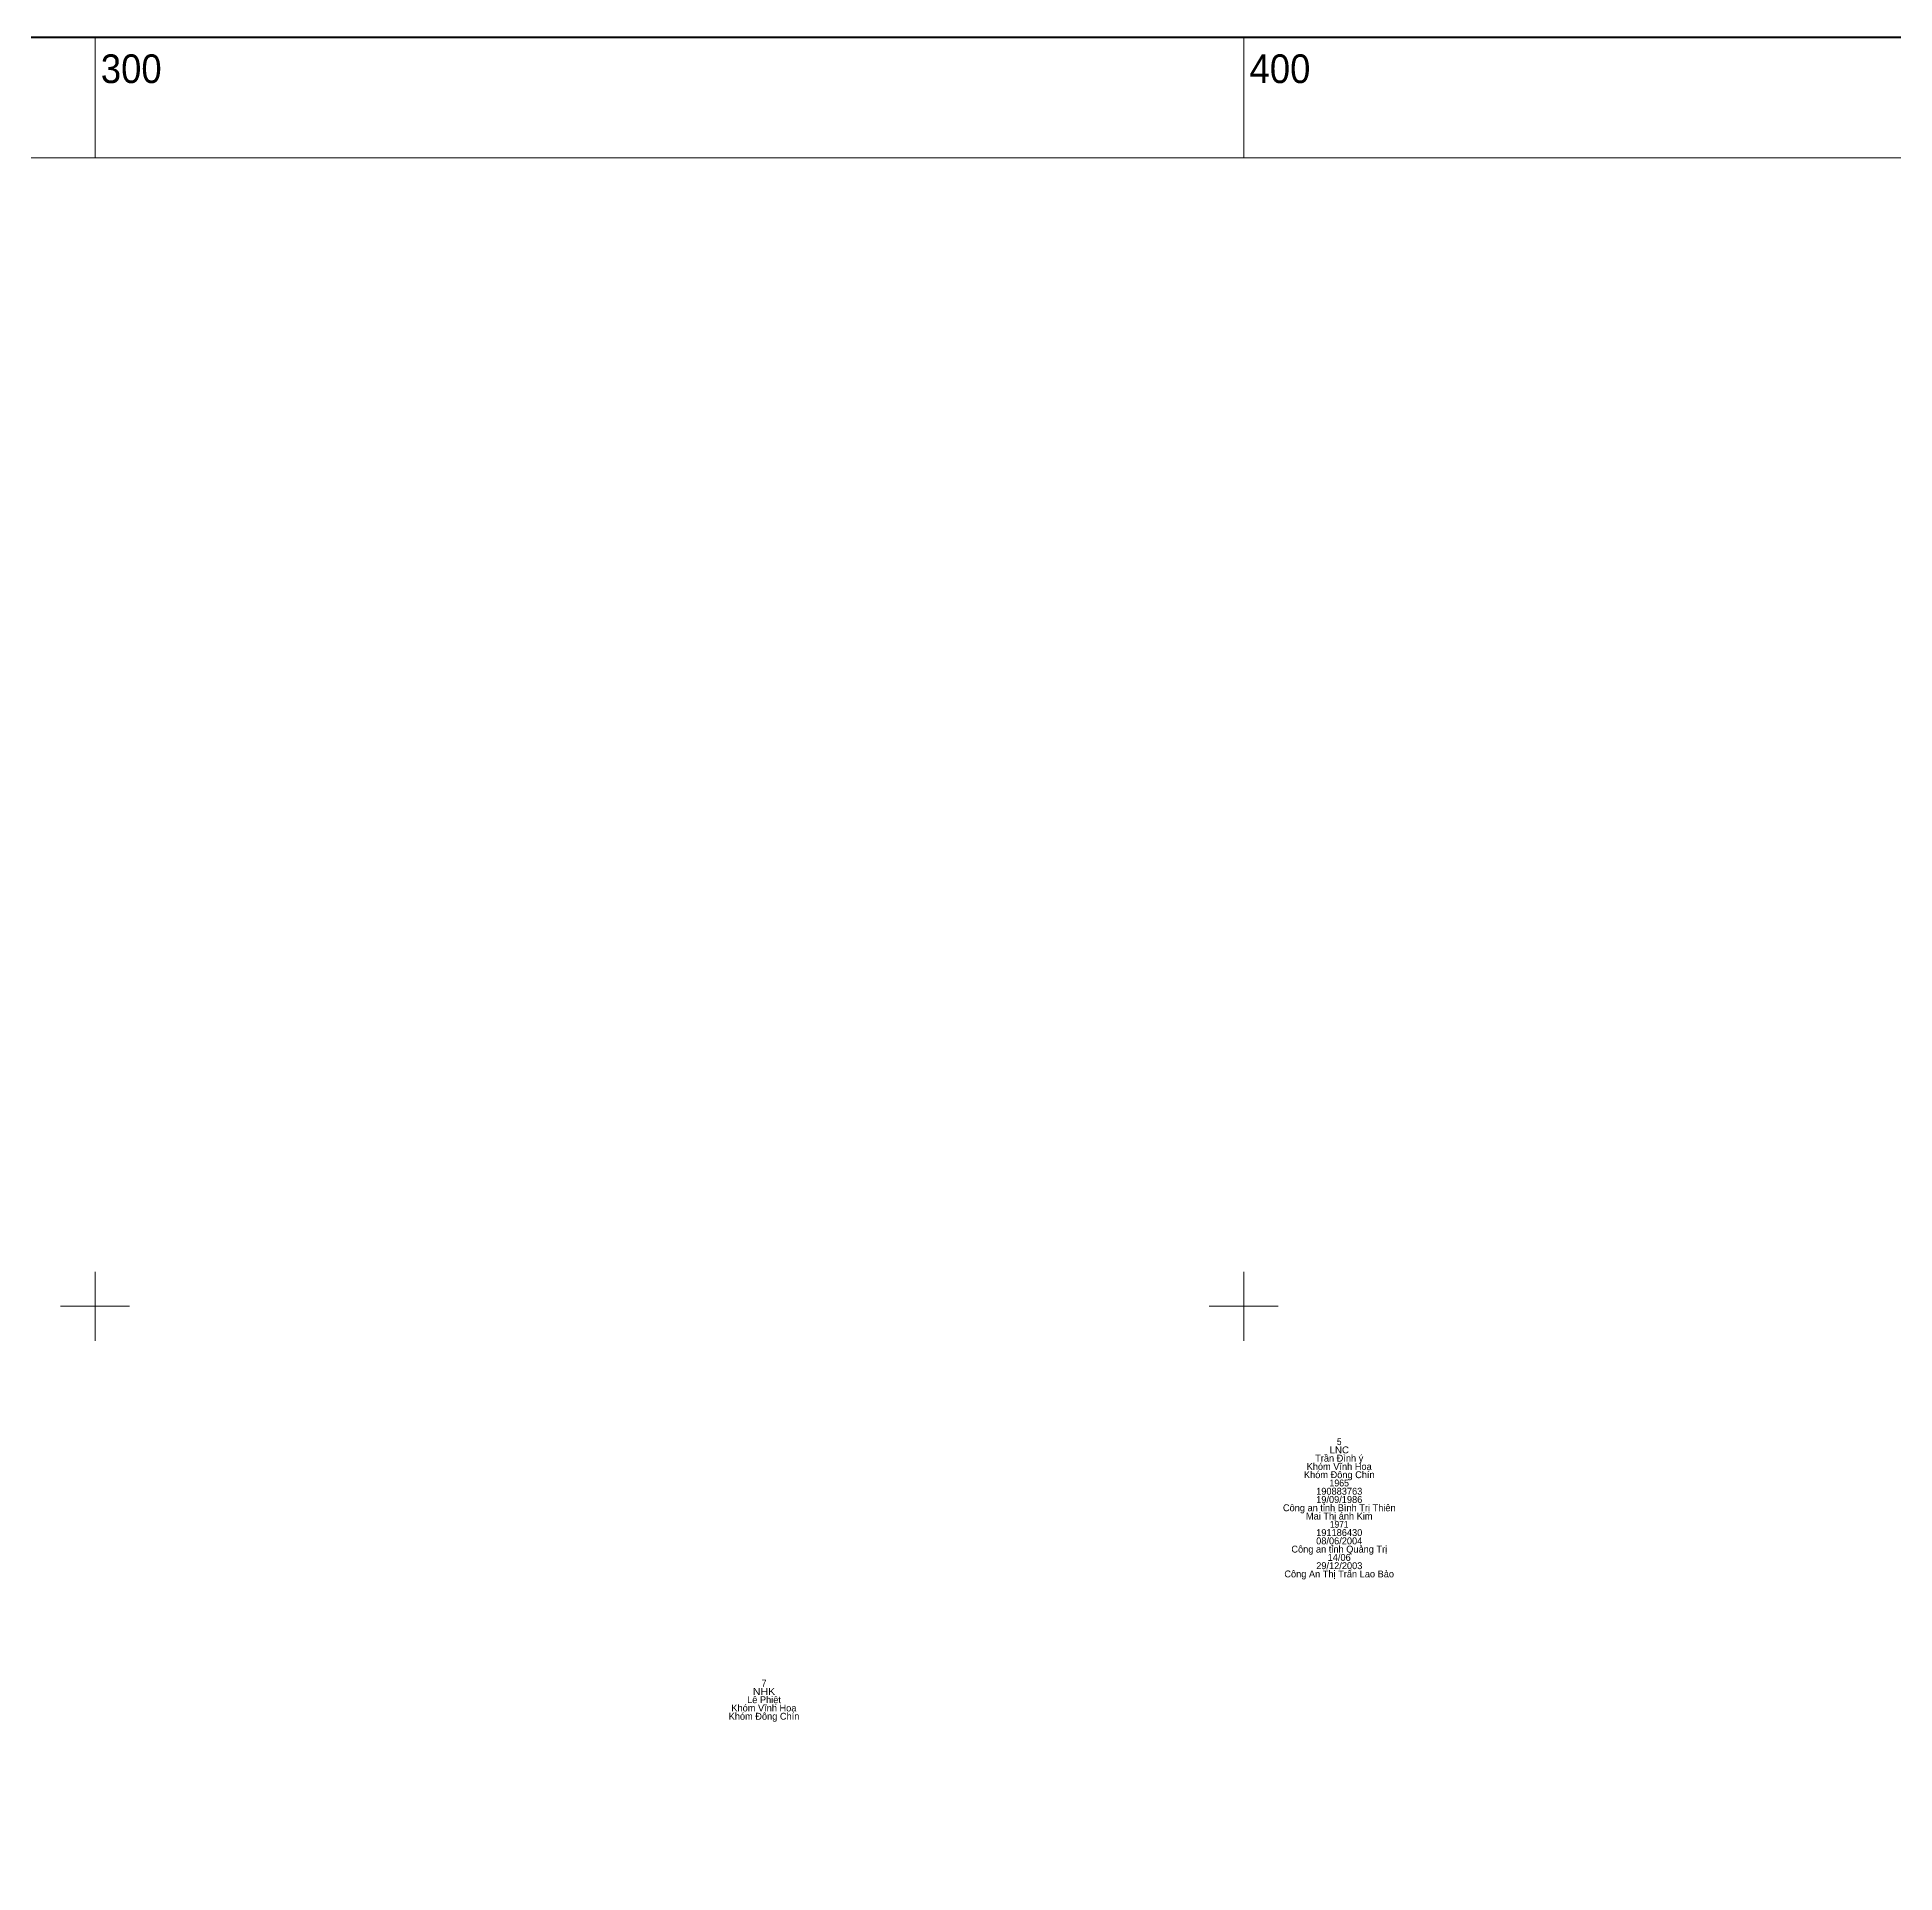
# Model space of a CAD drawing. Header units: metres. Extents: x 537880 to 538618, y 1836864 to 1837647.
# Drawn here: x 538295 to 538456.7, y 1837450.7 to 1837610.5 of the extents above; entities that cross this region are included whole.
import ezdxf
from ezdxf.enums import TextEntityAlignment as Align

# ---------------------------------------------------------------- set-up
doc = ezdxf.new("R2010")
doc.units = ezdxf.units.M
doc.header["$LTSCALE"] = 0.24
doc.layers.add('1', color=7, linetype='Continuous')
doc.layers.add('63', color=7, linetype='Continuous', lineweight=13)

msp = doc.modelspace()

# ---------------------------------------------------------------- linework, layer by layer
at = {"layer": '63'}
for p, q in [((538300, 1837600), (538300, 1837610.5)), ((538400, 1837600), (538400, 1837610.5)), ((538300, 1837497), (538300, 1837503)), ((538400, 1837497), (538400, 1837503)), ((538297, 1837500), (538303, 1837500)), ((538397, 1837500), (538403, 1837500))]:
    msp.add_line(p, q, dxfattribs=at)
at = {"layer": '63', "lineweight": 158}
msp.add_lwpolyline([(537889.5, 1837610.5), (538610.5, 1837610.5), (538610.5, 1836889.5), (537889.5, 1836889.5)], close=True, dxfattribs=at)
at = {"layer": '63'}
msp.add_lwpolyline([(537900, 1837600), (538600, 1837600), (538600, 1836900), (537900, 1836900)], close=True, dxfattribs=at)

# ---------------------------------------------------------------- texts
at = {"layer": '1'}
for s, width, p in [('LNC', 1.05, (538408.315, 1837487.2)), ('5', 0.9, (538408.31, 1837487.92)), ('1965', 0.95, (538408.31, 1837484.32)), ('1971', 0.9, (538408.31, 1837480.72)), ('NHK', 1.15, (538358.23, 1837466.17))]:
    msp.add_text(s, height=0.6, dxfattribs=dict(at, width=width)).set_placement(p, align=Align.CENTER)
for s, p in [('Khóm Vĩnh Hoa', (538408.305, 1837485.76)), ('Trần Đình ý', (538408.31, 1837486.48)), ('Khóm Đông Chín', (538408.315, 1837485.04)), ('Công an tỉnh Bình Trị Thiên', (538408.315, 1837482.16)), ('190883763', (538408.31, 1837483.6)), ('19/09/1986', (538408.31, 1837482.88)), ('Mai Thị ánh Kim', (538408.31, 1837481.44)), ('08/06/2004', (538408.31, 1837479.28)), ('191186430', (538408.31, 1837480)), ('Công an tỉnh Quảng Trị', (538408.315, 1837478.56)), ('14/06', (538408.305, 1837477.84)), ('Công An Thị Trấn Lao Bảo', (538408.305, 1837476.4)), ('29/12/2003', (538408.315, 1837477.12)), ('7', (538358.235, 1837466.89)), ('Khóm Vĩnh Hoa', (538358.225, 1837464.73)), ('Lê Phiệt', (538358.235, 1837465.45)), ('Khóm Đông Chín', (538358.235, 1837464.01))]:
    msp.add_text(s, height=0.6, dxfattribs=at).set_placement(p, align=Align.CENTER)
at = {"layer": '63', "width": 0.95}
for s, p in [('300', (538300.5, 1837606.5)), ('400', (538400.5, 1837606.5))]:
    msp.add_text(s, height=2.5, dxfattribs=at).set_placement(p)

doc.saveas('drawing.dxf')
